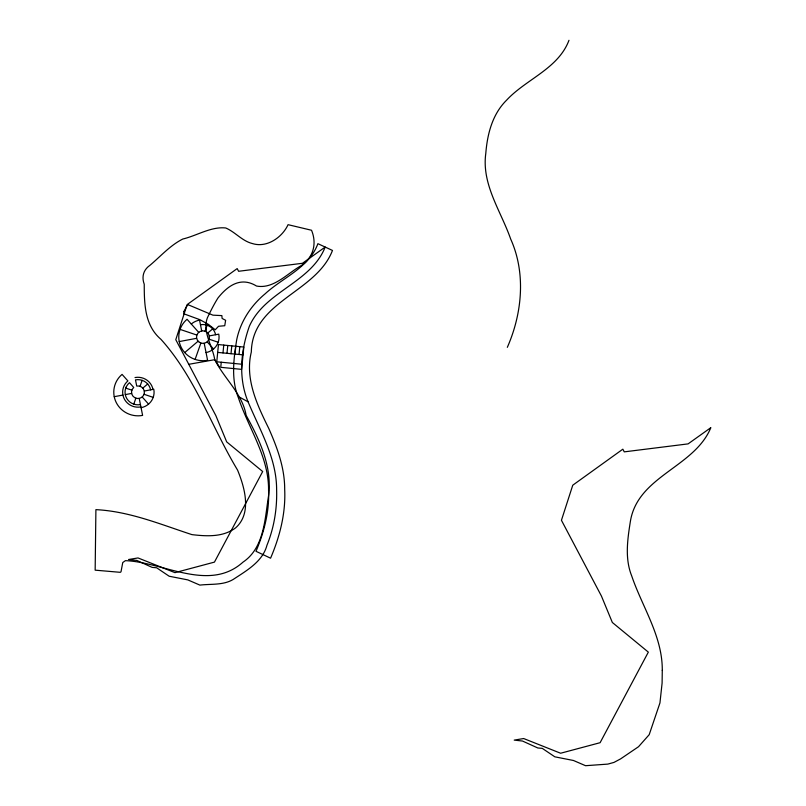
<?xml version="1.0" encoding="UTF-8"?>
<svg xmlns="http://www.w3.org/2000/svg" width="806" height="806" viewBox="0 0 806 806"><rect width="100%" height="100%" fill="white"/><g stroke="black" fill="none" stroke-linecap="round" stroke-linejoin="round"><path stroke-width="1.21" d="M221.257 362.237L220.753 367.324L241.609 369.36L243.825 347.043L218.466 344.575L216.764 361.793L242.112 364.262M222.99 352.917L223.766 345.089M227 353.31L227.776 345.482M231.01 353.703L231.785 345.865M235.02 354.086L235.795 346.258M239.039 354.479L239.805 346.651M133.786 404.128L135.871 398.174M140.053 386.276L142.138 380.331M195.112 359.416L200.855 343.064M205.036 331.165L207.132 325.211M507.327 347.336C522.157 313.665 526.106 273.244 510.682 239.05C500.939 211.101 481.484 184.433 485.796 153.392C487.328 134.078 492.365 114.2 506.591 100.176C526.076 79.119 558.246 68.802 568.976 40.3M126.169 387.092L125.756 388.109L131.862 390.164M142.823 388.109L147.679 383.988M184.725 352.575L198.085 341.23M207.807 332.989L212.673 328.868M179.214 341.583L196.624 338.308M209.278 335.921L218.769 334.137A16.12 15.737 3.7 0 1 206.054 352.565M114.23 396.693L122.935 395.061M125.303 394.608L131.63 393.419M144.294 391.041L153.785 389.248A16.12 15.737 3.7 0 1 141.06 407.685M188.785 364.312L214.779 359.678C224.229 378.729 242.465 393.691 246.112 415.322C259.784 440.076 272.519 467.228 268.489 496.295C264.862 519.034 264.227 547.899 242.979 562.155C209.016 592.632 163.376 561.994 125.414 560.664L122.754 562.538L121.001 571.807L120.275 572.32L95.158 570.164L95.904 509.644C129.544 511.357 160.475 524.353 191.949 534.63C206.699 536.343 223.04 537.34 235.594 527.89C252.077 513.372 244.792 487.69 237.558 470.079C211.525 426.737 195.223 377.41 160.958 339.336C144.546 325.392 144.294 303.751 144.234 284.236C141.524 276.972 143.317 269.879 149.886 265.365C160.585 256.358 170.177 245.346 182.791 239.029C196.876 235.715 211.061 226.375 225.74 227.977C235.271 232.027 242.132 241.075 252.5 243.583C266.836 248.107 282.251 237.407 288.064 224.673L311.529 230.254C317.393 244.409 312.96 259.089 298.976 266.957C286.412 274.564 272.831 289.203 256.52 286.039C241.054 276.518 228.118 285.223 217.932 298.039C213.983 304.346 210.628 311.035 207.414 317.735C202.044 331.79 212.683 346.056 214.728 359.688L219.393 366.821M217.691 352.403L243.049 354.872M180.07 329.392L196.845 335.054M209.046 339.175L218.204 342.258M144.062 394.285L153.211 397.378M239.765 397.277L248.097 401.841C259.905 430.253 276.71 458.1 276.619 489.816C277.163 508.788 274.1 527.608 266.967 545.229C262.816 561.036 247.734 569.933 234.949 578.295C224.723 585.619 211.666 583.705 199.888 585.106L187.798 579.887L169.169 576.23L156.636 567.777L152.143 567.384L136.849 560.442L128.557 559.515L138.017 557.943L174.962 572.653L214.446 562.114L262.685 471.53L226.698 441.9L215.806 415.513L175.789 339.689L187.113 304.608L237.186 268.589L238.606 271.279L302.452 263.29L325.181 247.059C311.005 282.886 264.902 291.137 249.346 326.309C240.813 350.378 238.082 377.792 248.097 401.841M198.709 332.354L187.052 319.277A24.19 23.606 3.7 0 0 181.229 347.426A24.19 23.606 3.7 0 0 207.595 360.292L204.19 343.296M207.182 341.865L213.54 349.008M142.199 396.985L148.556 404.118M201.712 330.934L199.535 320.113A17.732 17.309 3.7 0 0 191.294 324.032M139.206 398.406L142.612 415.402A24.19 23.606 3.7 0 1 116.245 402.547A24.19 23.606 3.7 0 1 122.069 374.387L127.892 380.926A15.314 14.951 3.7 0 0 140.909 406.909M200.472 324.747A12.896 12.584 3.7 0 1 215.605 334.732M140.446 404.592A12.896 12.584 3.7 0 1 129.484 382.709L133.725 387.474A6.448 6.297 3.7 0 0 134.844 397.731A6.448 6.297 3.7 0 0 144.334 393.227A6.448 6.297 3.7 0 0 136.718 386.044L135.479 379.868A12.896 12.584 3.7 0 1 150.621 389.842M135.015 377.551A15.314 14.951 3.7 0 1 152.989 389.399M268.559 490.139C269.526 511.316 264.197 531.92 255.996 551.294L270.574 558.195C279.853 536.453 285.798 513.281 284.689 489.484C284.76 467.903 277.335 447.884 268.751 428.419C257.185 404.934 244.722 378.901 251.321 352C252.298 300.981 316.133 292.931 332.475 250.444L317.896 243.674C309.091 267.743 282.644 277.617 265.073 293.868C250.988 305.545 240.51 321.544 236.752 339.538C233.659 358.781 230.949 379.183 238.395 397.771C248.601 428.419 268.882 456.68 268.559 490.139M662.28 670.411L662.099 683.065L659.953 702.903L649.193 734.689L638.523 746.719L620.6 758.889L613.96 762.416L607.805 764.108L585.539 765.7L573.449 760.481L554.83 756.824L542.287 748.371L537.803 747.978L522.5 741.036L514.218 740.11L523.668 738.538L560.623 753.237L600.107 742.699L648.336 652.125L612.348 622.484L601.457 596.108L561.439 520.283L572.764 485.202L622.847 449.184L624.257 451.864L688.102 443.884L710.842 427.654C694.46 467.52 637.425 475.903 630.322 521.764C627.491 539.647 624.751 558.629 631.702 575.927C642.301 607.16 662.562 636.216 662.28 670.411M183.919 311.479L183.798 313.786L199.948 319.71L208.522 324.465L215.242 329.785L218.547 326.269L224.743 325.725L225.62 320.304L222.103 318.43L221.872 315.609L212.905 315.156L188.261 304.789L186.67 306.28L183.919 311.479M199.354 342.328A6.448 6.297 3.7 0 0 209.379 337.563A6.448 6.297 3.7 0 0 200.11 331.447A6.448 6.297 3.7 0 0 199.354 342.328"/></g></svg>
